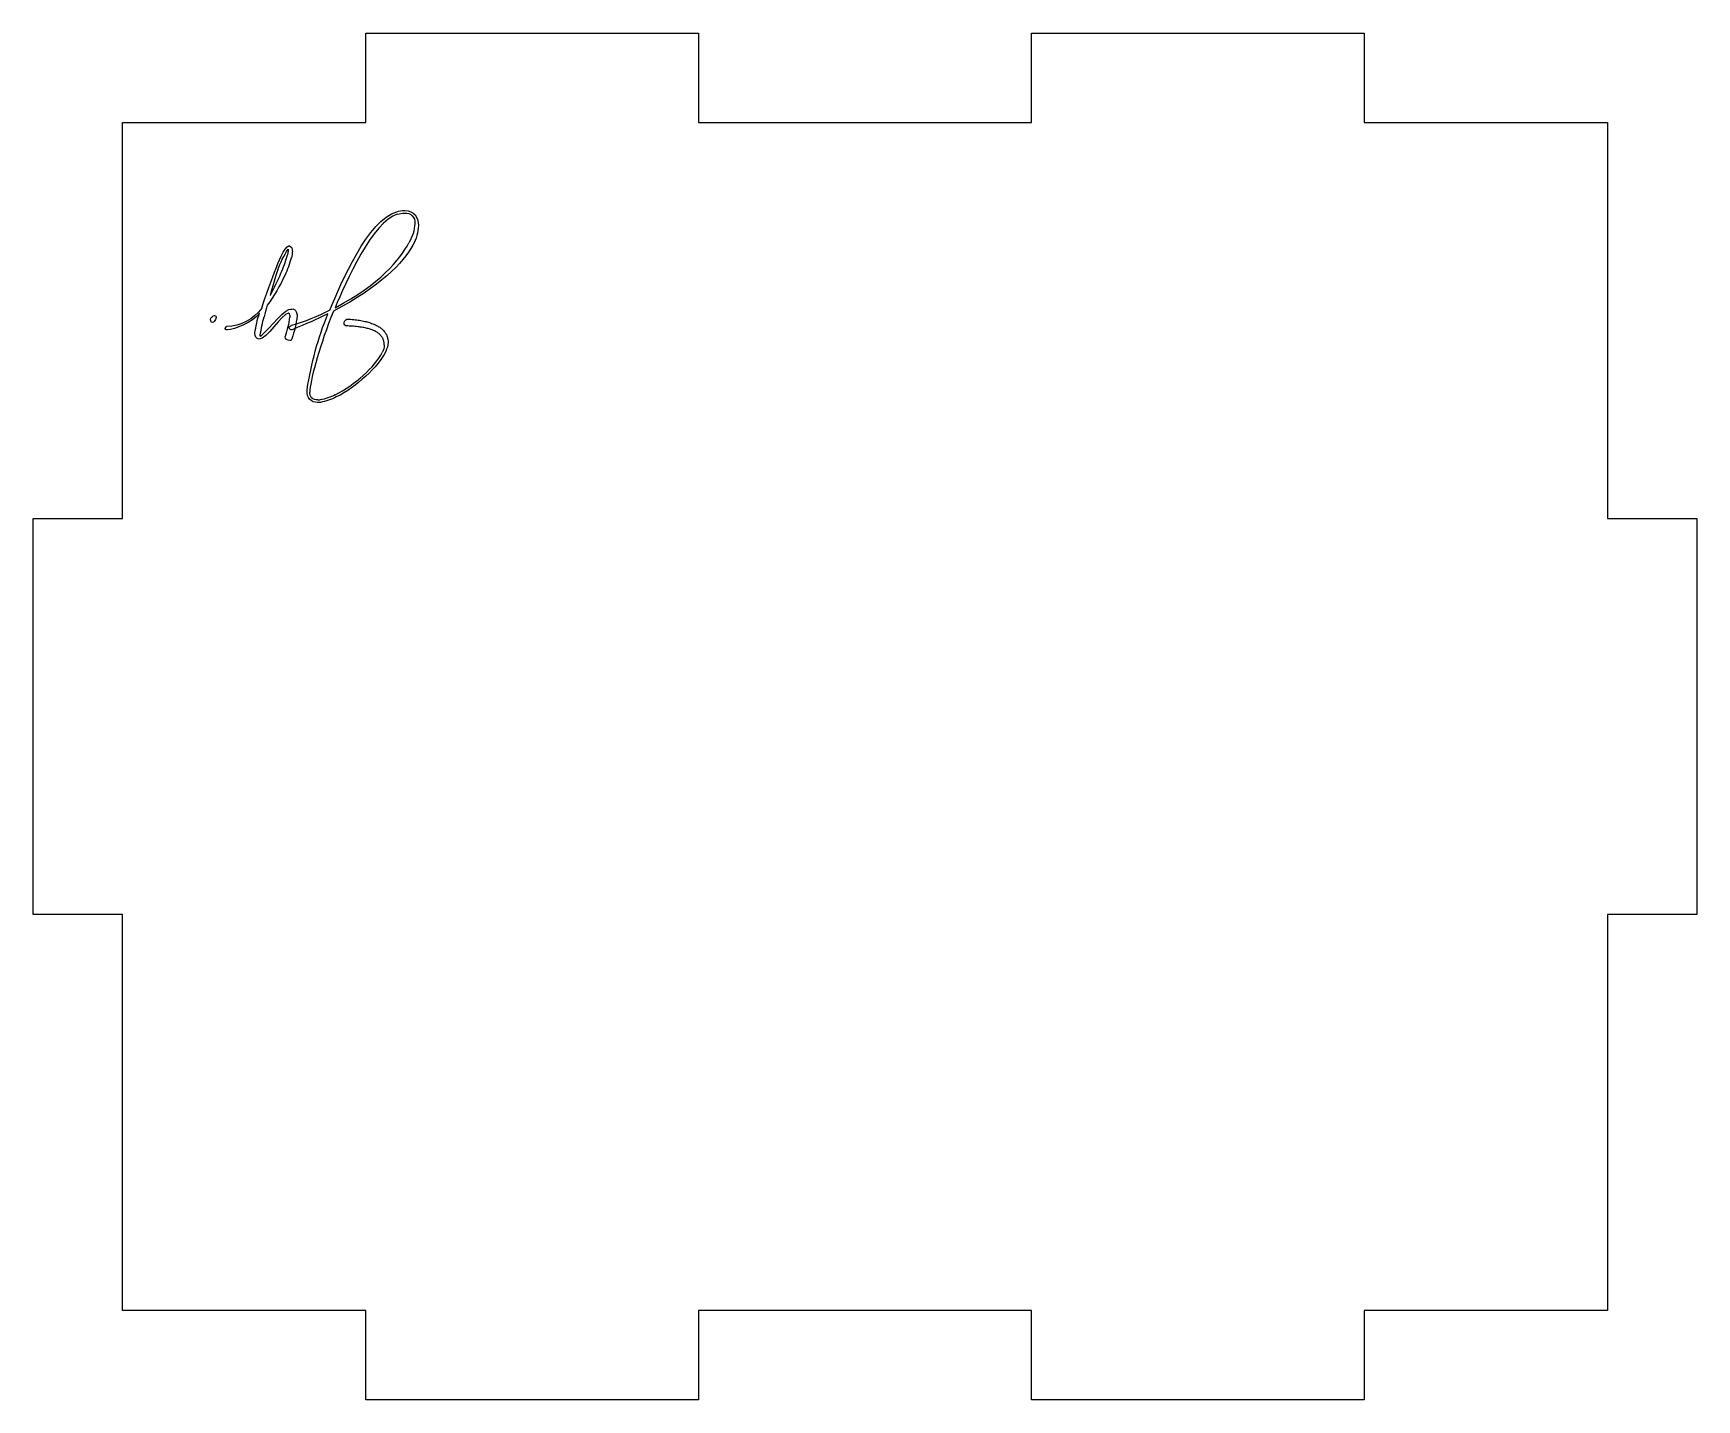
# Model space of a CAD drawing. Header units: millimetres. Extents: x -28 to 28, y -23 to 23.
import ezdxf

# ---------------------------------------------------------------- set-up
doc = ezdxf.new("R2010")
doc.units = ezdxf.units.MM
doc.layers.get('0').update_dxf_attribs({"linetype": 'CONTINUOUS'})

msp = doc.modelspace()

# ---------------------------------------------------------------- linework, layer by layer
for p, q in [((-19.416, 15.727), (-19.416, 15.734)), ((-21.457, 13.02), (-21.494, 13.02)), ((-19.287, 13.018), (-19.313, 13.018)), ((-17.413, 13.146), (-17.439, 13.146)), ((-17.395, 13.38), (-17.369, 13.38)), ((-18.424, 10.656), (-18.342, 10.656))]:
    msp.add_line(p, q)
msp.add_lwpolyline([(-25, -20), (-25, -6.667), (-28, -6.667), (-28, 6.667), (-25, 6.667), (-25, 20), (-16.8, 20), (-16.8, 23), (-5.6, 23), (-5.6, 20), (5.6, 20), (5.6, 23), (16.8, 23), (16.8, 20), (25, 20), (25, 6.667), (28, 6.667), (28, -6.667), (25, -6.667), (25, -20), (16.8, -20), (16.8, -23), (5.6, -23), (5.6, -20), (-5.6, -20), (-5.6, -23), (-16.8, -23), (-16.8, -20)], close=True)
at = {"extrusion": (0, 0, -1)}
for centre, radius, start, end in [((15.473, 16.025), 1.008, 73.1582, 88.661), ((15.475, 15.971), 0.974, 73.8195, 88.741), ((15.458, 16.641), 0.307, 82.8459, 187.9198), ((16.639, 16.699), 1.489, 183.8786, 210.3837), ((16.476, 16.579), 1.441, 182.0212, 209.4812), ((17.042, 14.102), 2.88, 18.8183, 34.5117), ((20.495, 15.816), 1.083, 184.7307, 197.1538), ((19.383, 15.814), 0.0276, 72.2083, 107.7917), ((23.943, 16.8), 4.668, 196.2212, 203.8657), ((23.706, 16.721), 4.576, 196.243, 204.1517), ((20.219, 15.693), 0.941, 181.9688, 195.5235), ((24.934, 17.361), 5.959, 204.9379, 216.1615), ((27.14, 18.058), 8.102, 202.8506, 208.6481), ((21.873, 13.331), 0.167, 19.1896, 81.589), ((21.898, 13.446), 0.0506, 91.151, 146.958), ((21.909, 13.438), 0.0645, 146.4252, 181.0545), ((21.551, 14.681), 1.558, 216.7512, 267.8962), ((17.578, 12.58), 2.976, 6.2941, 19.5415), ((15.189, 12.119), 5.217, 7.8552, 14.8726), ((22.288, 13.791), 2.94, 186.7879, 199.8139), ((19.28, 13.302), 0.416, 74.2845, 88.2231), ((19.889, 13.478), 0.522, 176.2056, 183.7944), ((21.014, 19.314), 6.384, 241.9588, 254.601), ((22.649, 13.898), 3.556, 186.7022, 199.4209), ((19.274, 13.584), 0.135, 81.8516, 174.057), ((19.509, 13.47), 0.391, 160.8231, 178.0305), ((7.858, 9.393), 11.038, 8.4127, 22.1617), ((21.878, 13.369), 0.153, -6.6036, 6.6036), ((21.982, 13.367), 0.103, 221.4644, 262.101), ((22.148, 13.486), 0.307, 189.234, 217.6233), ((21.424, 13.035), 0.114, 11.1203, 51.9493), ((19.316, 13.086), 0.0675, 267.2658, 356.1558), ((17.444, 13.237), 0.0921, -92.9988, 3.9011), ((17.398, 13.242), 0.138, 0.6224, 91.2767), ((20.301, 12.819), 0.0583, -12.9255, 12.9255), ((19.361, 12.726), 0.066, 189.0453, 276.0535), ((16.773, 12.529), 0.588, 181.2584, 207.7637), ((16.802, 12.626), 0.747, 182.3249, 206.8235), ((18.412, 10.91), 0.367, -38.3815, 4.2246), ((18.198, 10.973), 0.58, -3.4884, 3.4884), ((18.451, 10.913), 0.339, 266.0702, 317.0855), ((18.401, 10.9), 0.287, -35.9137, 4.3894), ((18.447, 10.921), 0.265, 265.1181, 314.5093), ((18.665, 12.413), 1.786, 242.4204, 259.5607), ((18.671, 12.444), 1.9, 242.6495, 259.5861), ((18.378, 11.361), 0.787, 266.3677, 273.6323)]:
    msp.add_arc(centre, radius, start, end, dxfattribs=at)
for points, degree in [([(-18.013, 13.68), (-17.645, 14.593), (-16.724, 16.727), (-15.765, 16.99)], 3), ([(-15.747, 16.907), (-16.56, 16.684), (-17.496, 14.591), (-17.834, 13.762)], 3), ([(-15.496, 17.033), (-15.173, 17.033), (-15.036, 16.813), (-15.036, 16.528)], 3), ([(-19.822, 15.093), (-19.789, 15.182), (-19.546, 15.84), (-19.391, 15.84)], 3), ([(-19.374, 15.84), (-19.301, 15.817), (-19.279, 15.74), (-19.279, 15.661)], 3), ([(-15.222, 15.869), (-15.55, 15.256), (-16.327, 14.471), (-17.895, 13.643)], 3), ([(-17.834, 13.762), (-16.336, 14.557), (-15.668, 15.358), (-15.355, 15.946)], 3), ([(-20.303, 13.749), (-20.195, 14.12), (-19.948, 14.764), (-19.822, 15.093)], 3), ([(-19.769, 15.031), (-19.848, 14.815), (-19.947, 14.421), (-20.03, 14.174)], 3), ([(-20.383, 13.575), (-20.61, 13.268), (-21.243, 13.02), (-21.457, 13.02)], 3), ([(-19.41, 13.577), (-19.644, 13.535), (-20.154, 12.699), (-20.393, 12.699)], 3), ([(-20.358, 12.806), (-20.267, 12.806), (-19.624, 13.641), (-19.393, 13.703)], 3), ([(-20.123, 13.845), (-20.154, 13.733), (-20.206, 13.561), (-20.232, 13.459)], 3), ([(-19.368, 13.512), (-19.368, 13.554), (-19.384, 13.577), (-19.41, 13.577)], 3), ([(-18.081, 13.557), (-18.467, 13.359), (-18.81, 13.218), (-19.287, 13.018)], 3), ([(-17.895, 13.643), (-18.345, 12.521), (-18.639, 11.458), (-18.687, 10.991)], 3), ([(-21.968, 13.265), (-22.011, 13.265), (-22.031, 13.307), (-22.031, 13.351)], 3), ([(-21.494, 13.02), (-21.523, 13.02), (-21.535, 13.041), (-21.535, 13.057)], 3), ([(-20.393, 12.699), (-20.502, 12.716), (-20.536, 12.793), (-20.536, 12.906)], 3), ([(-19.384, 13.081), (-19.384, 13.107), (-19.365, 13.136), (-19.319, 13.159)], 3), ([(-16.185, 12.516), (-16.185, 13.107), (-17.413, 13.146)], 2), ([(-17.369, 13.38), (-16.055, 13.273), (-16.055, 12.596)], 2), ([(-19.522, 12.776), (-19.522, 12.788), (-19.522, 12.794)], 2), ([(-19.368, 12.661), (-19.434, 12.661), (-19.522, 12.716), (-19.522, 12.776)], 3), ([(-17.838, 10.83), (-17.184, 11.155), (-16.492, 11.771), (-16.253, 12.255)], 3), ([(-16.135, 12.289), (-16.383, 11.777), (-17.125, 11.085), (-17.798, 10.756)], 3), ([(-18.687, 10.991), (-18.687, 10.966), (-18.687, 10.943), (-18.687, 10.922)], 3)]:
    msp.add_open_spline(points, degree=degree)

doc.saveas('drawing.dxf')
